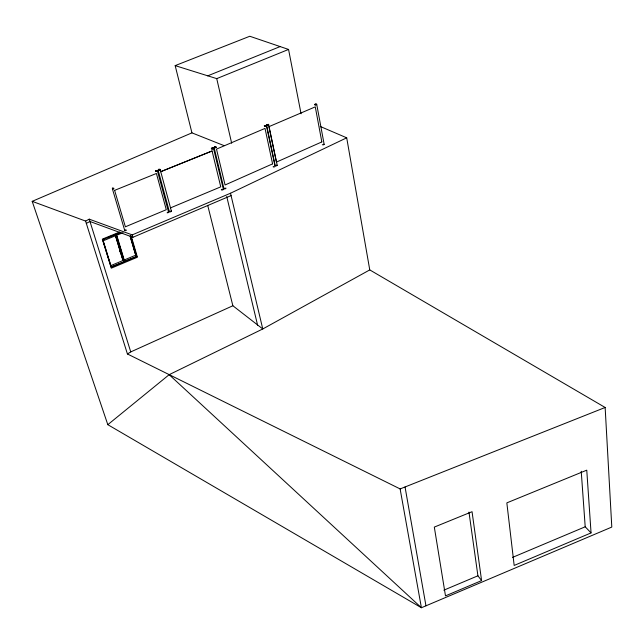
<?xml version="1.0" encoding="UTF-8"?>
<svg xmlns="http://www.w3.org/2000/svg" width="644" height="644" viewBox="0 0 644 644"><rect width="100%" height="100%" fill="white"/><g stroke="black" fill="none" stroke-linecap="round" stroke-linejoin="round"><path stroke-width="0.97" d="M316.293 104.698L316.711 104.304L324.165 144.401L323.03 145.005L322.298 144.586M268.105 124.574L268.653 124.783L277.218 165.323L276.284 165.919L275.229 165.733L266.624 125.202L267.035 124.759M266.399 125.701L275.06 166.353C274.972 167.102 272.525 167.311 273.322 166.426M157.426 170.877L168.68 212.528L167.126 212.834L167.601 212.166M157.217 171.28L157.184 170.732M223.935 188.66L214.106 147.54M113.827 188.732C113.988 188.579 110.229 187.702 113.843 188.209M113.449 188.925L112.378 188.547M211.779 148.386L212.254 148.201A1.127 0.411 -13.2 0 0 211.562 148.949A1.127 0.411 -13.2 0 0 213.365 148.603A1.127 0.411 -13.2 0 0 212.802 148.072C214.742 148.168 211.578 149.722 211.498 148.611M314.803 104.521L315.077 104.892M264.523 125.991L264.966 126.417M107.814 424.678L169.163 374.679L262.768 328.971L369.761 269.908L605.143 407.475L611.8 527.074L421.409 607.743L107.814 424.678L32.2 201.339L191.944 132.865L224.096 145.641M314.747 104.521C318.41 104.481 314.683 102.919 314.997 104.489M316.478 104.602L316.711 104.207M266.399 125.999L265.98 126.208M266.817 124.872L266.962 125.395M32.2 201.339L85.596 221.077L127.423 353.967L130.748 351.914L232.87 305.755L262.768 328.971L230.512 193.232L346.705 137.816L369.761 269.908M86.32 223.388L89.967 221.48L132.922 237.29L231.075 195.599M85.596 221.077L89.25 219.161L132.213 234.891L230.512 193.232M264.837 125.773L265.658 125.564L264.394 126.313M268.468 125.113L267.413 125.435M156.138 170.821L155.759 171.312M157.265 171.288L156.371 171.521M591.055 532.91L514.17 565.44L506.836 502.875L586.764 470.168L591.055 532.91L585.203 526.792L581.226 471.271M481.599 580.598L445.495 595.885L434.314 527.098L472.052 511.698L481.599 580.598L477.912 575.8L468.961 512.085M512.511 557.414L585.203 526.792M443.829 590.178L477.912 575.8M170.451 207.899L220.755 186.849L212.077 150.962L160.686 171.69M110.993 265.545L123.036 260.506L115.558 235.736L103.33 240.735M113.69 235.124L115.84 234.633L124.042 261.826L111.066 266.866L111.372 267.139L136.745 256.497L130.692 235.905M124.163 261.367L124.485 261.641L115.976 234.191L124.163 261.367L136.745 256.497M119.744 232.017L102.324 239.133L111.299 268.17L137.413 257.206L131.183 235.994M110.776 265.924L102.646 239.64L105.407 238.505M107.25 237.757L111.847 235.881M116.87 233.828L119.543 232.734M102.646 239.64L120.742 232.629M123.068 232.661L116.757 235.245L124.212 260.015L135.755 255.177L130.16 236.155M191.944 132.865L175.168 65.624L216.73 78.624L288.56 49.443L301.07 113.763M207.674 75.863L280.124 46.585M114.608 190.358L156.42 173.478L166.281 209.711L125.379 226.809L114.6 190.326M160.694 171.715L212.085 150.994M127.423 353.967L400.125 488.925L605.143 407.475M175.168 65.624L249.792 36.257L288.56 49.443M267.96 125.29L268.725 124.872L268.379 124.55M266.02 126.224L264.934 126.441M158.722 169.718L160.211 169.686L171.376 211.111M125.347 229.884C123.189 230.898 127.601 230.85 125.991 229.844M214.83 147.114L216.151 147.218L214.074 147.645M316.083 104.803L315.536 104.916M267.582 124.598L268.146 124.534M267.695 125.355L267.139 125.451M113.207 188.942L112.724 188.982M315.544 104.892L314.844 104.883M155.8 171.409L156.387 171.497M323.602 144.184L324.165 144.401M276.67 165.089L277.218 165.323M156.178 171.489L155.703 171.32M214.122 147.395C217.414 147.693 214.846 145.472 214.122 147.395A1.159 0.419 -13.1 0 0 214.927 147.895A1.159 0.419 -13.1 0 0 216.223 147.13A1.159 0.419 -13.1 0 0 214.532 147.178M320.253 126.466L346.705 137.816M122.392 259.967L123.036 260.506M169.163 374.679L421.409 607.743L400.125 488.925M89.25 219.161L130.748 351.914M102.96 239.898L111.372 267.139M115.526 234.376L123.728 261.553M115.477 235.728L122.263 258.196M119.406 249.51L120.251 252.311M112.37 188.756L124.735 230.488M130.37 235.648L136.423 256.232M130.321 236.984L135.272 253.817M132.213 234.891L132.922 237.29M169.372 211.699L158.15 170.282L160.211 169.686M207.714 205.404L232.87 305.755M226.72 196.492L257.6 325.18M213.51 148.345L223.396 189.392M216.73 78.624L231.671 143.234M405.044 486.977L425.966 605.819M225.658 188.008A1.038 0.411 -13.2 0 1 225.617 188.636A1.038 0.411 -13.2 0 1 224.128 188.861A1.038 0.411 -13.2 0 1 224.426 188.193M170.95 210.918A1.055 0.427 -14.5 0 1 171.175 211.506A1.055 0.427 -14.5 0 1 169.654 211.876A1.055 0.427 -14.5 0 1 169.702 211.216M223.122 189.143A1.03 0.411 -13.3 0 1 223.017 189.779A1.03 0.411 -13.3 0 1 221.544 189.972A1.03 0.411 -13.3 0 1 221.906 189.296M158.69 169.694A1.175 0.435 -14.3 0 1 160.308 169.662A1.175 0.435 -14.3 0 1 159.084 170.451A1.175 0.435 -14.3 0 1 158.102 170.072M268.572 124.364L266.536 124.783L268.572 124.364M266.358 125.371L264.322 125.789L266.358 125.371M157.345 170.547L155.607 170.789L157.345 170.547M213.414 147.927L211.353 148.305L213.414 147.927M160.106 169.372C157.836 171.336 157.764 168.293 160.106 169.372M272.581 163.866L225.078 184.973L216.497 149.118L265.014 128.398L272.581 163.866M321.831 141.922L276.413 162.103L268.926 126.667L315.27 106.872L321.831 141.922"/></g></svg>
